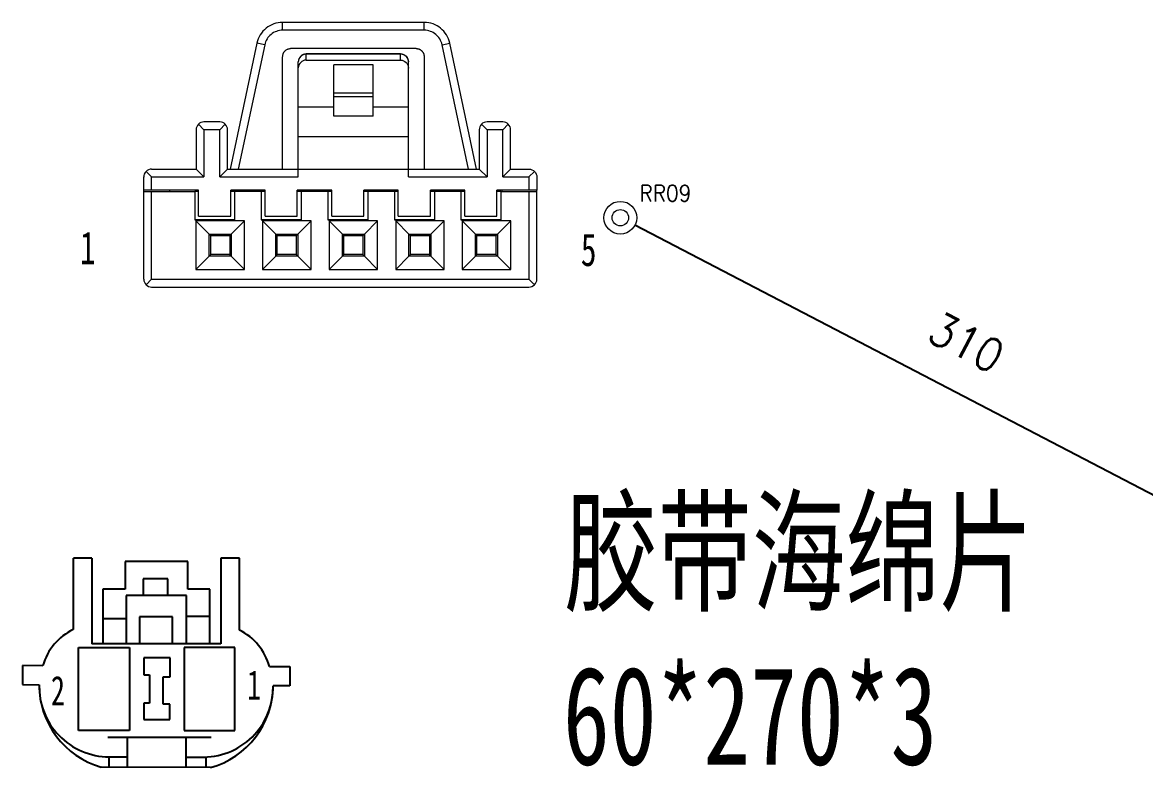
# Model space of a CAD drawing. Header units: inches. Extents: x 47316 to 59086, y 3141 to 11743.
# Drawn here: x 58078.7 to 58250, y 7344.4 to 7458.2 of the extents above; entities that cross this region are included whole.
import ezdxf

# ---------------------------------------------------------------- set-up
doc = ezdxf.new("R2010")
doc.units = ezdxf.units.IN
doc.header["$MEASUREMENT"] = 0
doc.layers.add('Beschreibungen', color=7, linetype='Continuous', lineweight=25)
doc.styles.add('MtX_FangSong_GB2312', font='')
doc.styles.add('MtX_SimSun', font='')
doc.styles.get("Standard").update_dxf_attribs({"font": ''})
doc.styles.get('MtX_FangSong_GB2312').set_extended_font_data('FangSong_GB2312')
doc.styles.get('MtX_SimSun').set_extended_font_data('SimSun')
doc.styles.get('Standard').set_extended_font_data('SimSun')
doc.linetypes.add('_VH_FOAM_COVERING_2', pattern='A,0.0001,[31,VeSys.shx,S=0.1,R=0,X=0,Y=0],-0.4,[31,VeSys.shx,S=0.1,R=180,X=0,Y=0],-0.0001', length=0.4002)

msp = doc.modelspace()

# ---------------------------------------------------------------- linework, layer by layer
at = {"color": 0, "lineweight": 0}
for p, q in [((58115.93, 7457.29), (58115.68, 7457.07)), ((58116.19, 7457.49), (58115.93, 7457.29)), ((58116.48, 7457.67), (58116.19, 7457.49)), ((58116.78, 7457.82), (58116.48, 7457.67)), ((58117.09, 7457.95), (58116.78, 7457.82)), ((58117.41, 7458.05), (58117.09, 7457.95)), ((58117.75, 7458.13), (58117.41, 7458.05)), ((58118.09, 7458.17), (58117.75, 7458.13)), ((58118.44, 7458.19), (58118.09, 7458.17)), ((58118.44, 7456.99), (58118.44, 7458.19)), ((58140.04, 7458.19), (58118.44, 7458.19)), ((58140.04, 7456.99), (58140.04, 7458.19)), ((58140.39, 7458.17), (58140.04, 7458.19)), ((58140.74, 7458.13), (58140.39, 7458.17)), ((58141.07, 7458.05), (58140.74, 7458.13)), ((58141.4, 7457.95), (58141.07, 7458.05)), ((58141.71, 7457.82), (58141.4, 7457.95)), ((58142.01, 7457.67), (58141.71, 7457.82)), ((58142.29, 7457.49), (58142.01, 7457.67)), ((58142.56, 7457.29), (58142.29, 7457.49)), ((58142.81, 7457.07), (58142.56, 7457.29)), ((58114.73, 7455.68), (58114.62, 7455.36)), ((58114.88, 7456), (58114.73, 7455.68)), ((58115.04, 7456.29), (58114.88, 7456)), ((58115.23, 7456.57), (58115.04, 7456.29)), ((58115.44, 7456.83), (58115.23, 7456.57)), ((58115.68, 7457.07), (58115.44, 7456.83)), ((58115.95, 7455.45), (58115.85, 7455.23)), ((58116.06, 7455.66), (58115.95, 7455.45)), ((58116.2, 7455.86), (58116.06, 7455.66)), ((58116.34, 7456.04), (58116.2, 7455.86)), ((58116.51, 7456.21), (58116.34, 7456.04)), ((58116.68, 7456.36), (58116.51, 7456.21)), ((58116.87, 7456.5), (58116.68, 7456.36)), ((58117.07, 7456.63), (58116.87, 7456.5)), ((58117.28, 7456.73), (58117.07, 7456.63)), ((58117.5, 7456.82), (58117.28, 7456.73)), ((58117.72, 7456.89), (58117.5, 7456.82)), ((58117.96, 7456.94), (58117.72, 7456.89)), ((58118.2, 7456.98), (58117.96, 7456.94)), ((58118.44, 7456.99), (58118.2, 7456.98)), ((58140.04, 7456.99), (58118.44, 7456.99)), ((58140.29, 7456.98), (58140.04, 7456.99)), ((58140.53, 7456.94), (58140.29, 7456.98)), ((58140.76, 7456.89), (58140.53, 7456.94)), ((58140.99, 7456.82), (58140.76, 7456.89)), ((58141.21, 7456.73), (58140.99, 7456.82)), ((58141.42, 7456.63), (58141.21, 7456.73)), ((58141.62, 7456.5), (58141.42, 7456.63)), ((58141.81, 7456.36), (58141.62, 7456.5)), ((58141.98, 7456.21), (58141.81, 7456.36)), ((58142.14, 7456.04), (58141.98, 7456.21)), ((58142.29, 7455.86), (58142.14, 7456.04)), ((58142.42, 7455.66), (58142.29, 7455.86)), ((58142.54, 7455.45), (58142.42, 7455.66)), ((58142.64, 7455.23), (58142.54, 7455.45)), ((58143.04, 7456.83), (58142.81, 7457.07)), ((58143.25, 7456.57), (58143.04, 7456.83)), ((58143.44, 7456.29), (58143.25, 7456.57)), ((58143.61, 7456), (58143.44, 7456.29)), ((58143.75, 7455.68), (58143.61, 7456)), ((58143.87, 7455.36), (58143.75, 7455.68)), ((58114.53, 7455.02), (58110.44, 7435.79)), ((58115.71, 7454.77), (58111.67, 7435.79)), ((58114.62, 7455.36), (58114.53, 7455.02)), ((58115.71, 7454.77), (58114.53, 7455.02)), ((58115.77, 7455.01), (58115.71, 7454.77)), ((58115.85, 7455.23), (58115.77, 7455.01)), ((58118.65, 7453.65), (58118.69, 7453.7)), ((58118.69, 7453.7), (58118.73, 7453.75)), ((58118.73, 7453.75), (58118.77, 7453.8)), ((58118.77, 7453.8), (58118.81, 7453.84)), ((58118.81, 7453.84), (58118.85, 7453.88)), ((58118.85, 7453.88), (58118.9, 7453.92)), ((58118.9, 7453.92), (58118.95, 7453.96)), ((58118.95, 7453.96), (58119, 7454)), ((58119, 7454), (58119.06, 7454.03)), ((58119.06, 7454.03), (58119.11, 7454.06)), ((58119.11, 7454.06), (58119.17, 7454.08)), ((58119.17, 7454.08), (58119.22, 7454.11)), ((58119.22, 7454.11), (58119.28, 7454.13)), ((58119.28, 7454.13), (58119.34, 7454.15)), ((58119.34, 7454.15), (58119.4, 7454.16)), ((58119.4, 7454.16), (58119.46, 7454.17)), ((58119.46, 7454.17), (58119.52, 7454.18)), ((58119.52, 7454.18), (58119.58, 7454.18)), ((58119.58, 7454.18), (58119.64, 7454.19)), ((58138.84, 7454.19), (58119.64, 7454.19)), ((58138.84, 7454.19), (58138.9, 7454.18)), ((58138.9, 7454.18), (58138.97, 7454.18)), ((58138.97, 7454.18), (58139.03, 7454.17)), ((58139.03, 7454.17), (58139.09, 7454.16)), ((58139.09, 7454.16), (58139.15, 7454.15)), ((58139.15, 7454.15), (58139.21, 7454.13)), ((58139.21, 7454.13), (58139.27, 7454.11)), ((58139.27, 7454.11), (58139.32, 7454.08)), ((58139.32, 7454.08), (58139.38, 7454.06)), ((58139.38, 7454.06), (58139.43, 7454.03)), ((58139.43, 7454.03), (58139.49, 7454)), ((58139.49, 7454), (58139.54, 7453.96)), ((58139.54, 7453.96), (58139.58, 7453.92)), ((58139.58, 7453.92), (58139.63, 7453.88)), ((58139.63, 7453.88), (58139.67, 7453.84)), ((58139.67, 7453.84), (58139.72, 7453.8)), ((58139.72, 7453.8), (58139.76, 7453.75)), ((58139.76, 7453.75), (58139.8, 7453.7)), ((58139.8, 7453.7), (58139.83, 7453.65)), ((58142.72, 7455.01), (58142.64, 7455.23)), ((58142.78, 7454.77), (58142.72, 7455.01)), ((58142.78, 7454.77), (58143.96, 7455.02)), ((58146.81, 7435.79), (58142.78, 7454.77)), ((58143.96, 7455.02), (58143.87, 7455.36)), ((58148.04, 7435.79), (58143.96, 7455.02)), ((58118.44, 7452.95), (58118.45, 7453.02)), ((58118.44, 7435.79), (58118.44, 7452.95)), ((58118.45, 7453.08), (58118.46, 7453.14)), ((58118.45, 7453.02), (58118.45, 7453.08)), ((58118.46, 7453.14), (58118.47, 7453.2)), ((58118.47, 7453.2), (58118.48, 7453.26)), ((58118.48, 7453.26), (58118.5, 7453.32)), ((58118.5, 7453.32), (58118.52, 7453.38)), ((58118.52, 7453.38), (58118.54, 7453.44)), ((58118.54, 7453.44), (58118.56, 7453.49)), ((58118.56, 7453.49), (58118.59, 7453.55)), ((58118.59, 7453.55), (58118.62, 7453.6)), ((58118.62, 7453.6), (58118.65, 7453.65)), ((58120.87, 7452.41), (58120.84, 7452.17)), ((58120.85, 7452.29), (58120.84, 7452.23)), ((58120.84, 7452.23), (58120.84, 7452.17)), ((58120.84, 7434.59), (58120.84, 7452.17)), ((58120.86, 7452.35), (58120.85, 7452.29)), ((58120.87, 7452.41), (58120.86, 7452.35)), ((58120.94, 7452.64), (58120.87, 7452.41)), ((58120.88, 7452.47), (58120.87, 7452.41)), ((58120.9, 7452.53), (58120.88, 7452.47)), ((58120.92, 7452.58), (58120.9, 7452.53)), ((58120.94, 7452.64), (58120.92, 7452.58)), ((58121.05, 7452.84), (58120.94, 7452.64)), ((58120.97, 7452.69), (58120.94, 7452.64)), ((58121, 7452.74), (58120.97, 7452.69)), ((58121.03, 7452.8), (58121, 7452.74)), ((58121.06, 7452.84), (58121.03, 7452.8)), ((58121.2, 7453.02), (58121.05, 7452.84)), ((58121.2, 7452.08), (58121.05, 7451.9)), ((58121.1, 7452.89), (58121.06, 7452.84)), ((58121.14, 7452.94), (58121.1, 7452.89)), ((58121.18, 7452.98), (58121.14, 7452.94)), ((58121.22, 7453.02), (58121.18, 7452.98)), ((58121.37, 7453.17), (58121.2, 7453.02)), ((58121.37, 7452.22), (58121.2, 7452.08)), ((58121.27, 7453.06), (58121.22, 7453.02)), ((58121.32, 7453.1), (58121.27, 7453.06)), ((58121.36, 7453.13), (58121.32, 7453.1)), ((58121.41, 7453.17), (58121.36, 7453.13)), ((58121.58, 7453.28), (58121.37, 7453.17)), ((58121.58, 7452.33), (58121.37, 7452.22)), ((58121.47, 7453.2), (58121.41, 7453.17)), ((58121.52, 7453.22), (58121.47, 7453.2)), ((58121.58, 7453.25), (58121.52, 7453.22)), ((58121.8, 7453.35), (58121.58, 7453.28)), ((58121.63, 7453.27), (58121.58, 7453.25)), ((58121.8, 7452.4), (58121.58, 7452.33)), ((58121.69, 7453.29), (58121.63, 7453.27)), ((58121.74, 7453.3), (58121.69, 7453.29)), ((58121.8, 7453.32), (58121.74, 7453.3)), ((58122.04, 7453.37), (58121.8, 7453.35)), ((58121.86, 7453.33), (58121.8, 7453.32)), ((58122.04, 7452.43), (58121.8, 7452.4)), ((58121.92, 7453.33), (58121.86, 7453.33)), ((58121.98, 7453.34), (58121.92, 7453.33)), ((58122.04, 7453.34), (58121.98, 7453.34)), ((58122.04, 7452.43), (58122.04, 7453.37)), ((58136.44, 7453.37), (58122.04, 7453.37)), ((58136.44, 7453.34), (58122.04, 7453.34)), ((58122.04, 7452.43), (58136.44, 7452.43)), ((58136.44, 7452.43), (58136.44, 7453.37)), ((58136.44, 7453.37), (58136.68, 7453.35)), ((58136.5, 7453.34), (58136.44, 7453.34)), ((58136.44, 7452.43), (58136.68, 7452.4)), ((58136.56, 7453.33), (58136.5, 7453.34)), ((58136.62, 7453.33), (58136.56, 7453.33)), ((58136.68, 7453.32), (58136.62, 7453.33)), ((58136.68, 7453.35), (58136.9, 7453.28)), ((58136.74, 7453.3), (58136.68, 7453.32)), ((58136.68, 7452.4), (58136.9, 7452.34)), ((58136.8, 7453.29), (58136.74, 7453.3)), ((58136.85, 7453.27), (58136.8, 7453.29)), ((58136.91, 7453.25), (58136.85, 7453.27)), ((58136.9, 7453.28), (58137.11, 7453.17)), ((58136.9, 7452.34), (58137.11, 7452.23)), ((58136.96, 7453.22), (58136.91, 7453.25)), ((58137.02, 7453.2), (58136.96, 7453.22)), ((58137.07, 7453.17), (58137.02, 7453.2)), ((58137.12, 7453.13), (58137.07, 7453.17)), ((58137.11, 7453.17), (58137.29, 7453.02)), ((58137.11, 7452.23), (58137.29, 7452.07)), ((58137.17, 7453.1), (58137.12, 7453.13)), ((58137.22, 7453.06), (58137.17, 7453.1)), ((58137.26, 7453.02), (58137.22, 7453.06)), ((58137.31, 7452.98), (58137.26, 7453.02)), ((58137.29, 7453.02), (58137.44, 7452.84)), ((58137.29, 7452.07), (58137.44, 7451.89)), ((58137.35, 7452.94), (58137.31, 7452.98)), ((58137.39, 7452.89), (58137.35, 7452.94)), ((58137.42, 7452.84), (58137.39, 7452.89)), ((58137.46, 7452.8), (58137.42, 7452.84)), ((58137.44, 7452.84), (58137.55, 7452.63)), ((58137.49, 7452.74), (58137.46, 7452.8)), ((58137.52, 7452.69), (58137.49, 7452.74)), ((58137.54, 7452.64), (58137.52, 7452.69)), ((58137.57, 7452.58), (58137.54, 7452.64)), ((58137.55, 7452.63), (58137.62, 7452.41)), ((58137.59, 7452.53), (58137.57, 7452.58)), ((58137.6, 7452.47), (58137.59, 7452.53)), ((58137.62, 7452.41), (58137.6, 7452.47)), ((58137.62, 7452.41), (58137.64, 7452.17)), ((58137.63, 7452.35), (58137.62, 7452.41)), ((58137.64, 7452.29), (58137.63, 7452.35)), ((58137.64, 7452.23), (58137.64, 7452.29)), ((58137.64, 7452.17), (58137.64, 7452.23)), ((58137.64, 7434.59), (58137.64, 7452.17)), ((58139.83, 7453.65), (58139.87, 7453.6)), ((58139.87, 7453.6), (58139.89, 7453.55)), ((58139.89, 7453.55), (58139.92, 7453.49)), ((58139.92, 7453.49), (58139.95, 7453.44)), ((58139.95, 7453.44), (58139.97, 7453.38)), ((58139.97, 7453.38), (58139.99, 7453.32)), ((58139.99, 7453.32), (58140, 7453.26)), ((58140, 7453.26), (58140.02, 7453.2)), ((58140.02, 7453.2), (58140.03, 7453.14)), ((58140.03, 7453.14), (58140.04, 7453.08)), ((58140.04, 7453.08), (58140.04, 7453.02)), ((58140.04, 7453.02), (58140.04, 7452.95)), ((58140.04, 7452.95), (58140.04, 7435.79)), ((58120.87, 7451.47), (58120.84, 7451.23)), ((58120.94, 7451.7), (58120.87, 7451.47)), ((58121.05, 7451.9), (58120.94, 7451.7)), ((58126.24, 7443.88), (58126.24, 7451.72)), ((58132.24, 7451.72), (58126.24, 7451.72)), ((58132.24, 7443.88), (58132.24, 7451.72)), ((58137.44, 7451.89), (58137.55, 7451.68)), ((58137.55, 7451.68), (58137.62, 7451.46)), ((58137.62, 7451.46), (58137.64, 7451.22)), ((58132.24, 7447.39), (58126.24, 7447.39)), ((58126.24, 7445.26), (58120.84, 7445.26)), ((58132.24, 7446.84), (58126.24, 7446.84)), ((58137.64, 7445.26), (58132.24, 7445.26)), ((58132.24, 7443.88), (58126.24, 7443.88)), ((58105.27, 7442.03), (58105.24, 7441.79)), ((58105.24, 7441.79), (58105.24, 7435.79)), ((58105.34, 7442.26), (58105.27, 7442.03)), ((58105.45, 7442.46), (58105.34, 7442.26)), ((58105.6, 7442.64), (58105.45, 7442.46)), ((58105.59, 7442.64), (58106.44, 7441.79)), ((58105.77, 7442.78), (58105.6, 7442.64)), ((58105.98, 7442.89), (58105.77, 7442.78)), ((58106.2, 7442.96), (58105.98, 7442.89)), ((58106.44, 7442.99), (58106.2, 7442.96)), ((58108.84, 7442.99), (58106.44, 7442.99)), ((58106.44, 7441.79), (58106.44, 7434.59)), ((58108.84, 7441.79), (58106.44, 7441.79)), ((58109.09, 7442.96), (58108.84, 7442.99)), ((58109.69, 7442.64), (58108.84, 7441.79)), ((58108.84, 7434.59), (58108.84, 7441.79)), ((58109.31, 7442.89), (58109.09, 7442.96)), ((58109.51, 7442.78), (58109.31, 7442.89)), ((58109.69, 7442.64), (58109.51, 7442.78)), ((58109.84, 7442.46), (58109.69, 7442.64)), ((58109.95, 7442.26), (58109.84, 7442.46)), ((58110.02, 7442.03), (58109.95, 7442.26)), ((58110.04, 7441.79), (58110.02, 7442.03)), ((58110.04, 7435.79), (58110.04, 7441.79)), ((58148.47, 7442.03), (58148.44, 7441.79)), ((58148.44, 7441.79), (58148.44, 7435.79)), ((58148.54, 7442.26), (58148.47, 7442.03)), ((58148.65, 7442.46), (58148.54, 7442.26)), ((58148.8, 7442.64), (58148.65, 7442.46)), ((58148.97, 7442.78), (58148.8, 7442.64)), ((58148.8, 7442.64), (58149.64, 7441.79)), ((58149.18, 7442.89), (58148.97, 7442.78)), ((58149.4, 7442.96), (58149.18, 7442.89)), ((58149.64, 7442.99), (58149.4, 7442.96)), ((58152.04, 7442.99), (58149.64, 7442.99)), ((58152.04, 7441.79), (58149.64, 7441.79)), ((58149.64, 7441.79), (58149.64, 7434.59)), ((58152.29, 7442.96), (58152.04, 7442.99)), ((58152.89, 7442.64), (58152.04, 7441.79)), ((58152.04, 7434.59), (58152.04, 7441.79)), ((58152.51, 7442.89), (58152.29, 7442.96)), ((58152.71, 7442.78), (58152.51, 7442.89)), ((58152.89, 7442.64), (58152.71, 7442.78)), ((58153.04, 7442.46), (58152.89, 7442.64)), ((58153.15, 7442.26), (58153.04, 7442.46)), ((58153.22, 7442.03), (58153.15, 7442.26)), ((58153.24, 7441.79), (58153.22, 7442.03)), ((58153.24, 7435.79), (58153.24, 7441.79)), ((58137.64, 7440.71), (58120.84, 7440.71)), ((58097.33, 7435.04), (58097.27, 7434.82)), ((58097.44, 7435.25), (58097.33, 7435.04)), ((58097.59, 7435.44), (58097.44, 7435.25)), ((58097.78, 7435.59), (58097.59, 7435.44)), ((58098.44, 7434.59), (58097.59, 7435.44)), ((58097.98, 7435.7), (58097.78, 7435.59)), ((58098.21, 7435.77), (58097.98, 7435.7)), ((58098.44, 7435.79), (58098.21, 7435.77)), ((58098.44, 7435.79), (58105.24, 7435.79)), ((58105.24, 7435.79), (58106.44, 7434.59)), ((58108.84, 7434.59), (58110.04, 7435.79)), ((58110.04, 7435.79), (58120.84, 7435.79)), ((58120.84, 7435.79), (58137.64, 7435.79)), ((58137.64, 7435.79), (58148.44, 7435.79)), ((58148.44, 7435.79), (58149.64, 7434.59)), ((58152.04, 7434.59), (58153.24, 7435.79)), ((58153.24, 7435.79), (58156.04, 7435.79)), ((58156.04, 7435.79), (58156.28, 7435.77)), ((58156.04, 7434.59), (58156.89, 7435.44)), ((58156.28, 7435.77), (58156.5, 7435.7)), ((58156.5, 7435.7), (58156.71, 7435.59)), ((58156.71, 7435.59), (58156.89, 7435.44)), ((58156.89, 7435.44), (58157.04, 7435.25)), ((58157.04, 7435.25), (58157.15, 7435.04)), ((58157.15, 7435.04), (58157.22, 7434.82)), ((58097.27, 7434.82), (58097.24, 7434.58)), ((58097.24, 7432.59), (58097.24, 7434.59)), ((58098.44, 7432.59), (58098.44, 7434.59)), ((58098.44, 7434.59), (58106.44, 7434.59)), ((58108.84, 7434.59), (58120.84, 7434.59)), ((58137.64, 7434.59), (58149.64, 7434.59)), ((58152.04, 7434.59), (58156.04, 7434.59)), ((58156.04, 7434.59), (58156.04, 7432.59)), ((58157.22, 7434.82), (58157.24, 7434.58)), ((58157.24, 7434.59), (58157.24, 7432.59)), ((58097.24, 7418.98), (58097.24, 7432.59)), ((58105.62, 7432.59), (58097.24, 7432.59)), ((58097.24, 7432.38), (58105.02, 7432.38)), ((58098.44, 7418.98), (58098.44, 7432.38)), ((58101.24, 7432.38), (58101.24, 7432.59)), ((58105.02, 7432.38), (58105.02, 7428.04)), ((58105.62, 7432.38), (58105.02, 7432.38)), ((58105.62, 7428.59), (58105.62, 7432.59)), ((58110.52, 7428.59), (58110.52, 7432.59)), ((58115.78, 7432.59), (58110.52, 7432.59)), ((58115.78, 7432.38), (58110.52, 7432.38)), ((58111.12, 7432.38), (58111.12, 7428.04)), ((58111.32, 7432.38), (58111.32, 7432.59)), ((58115.18, 7432.38), (58115.18, 7428.04)), ((58115.78, 7428.59), (58115.78, 7432.59)), ((58120.68, 7428.59), (58120.68, 7432.59)), ((58125.94, 7432.59), (58120.68, 7432.59)), ((58125.94, 7432.38), (58120.68, 7432.38)), ((58121.28, 7432.38), (58121.28, 7428.04)), ((58125.34, 7432.38), (58125.34, 7428.04)), ((58125.94, 7428.59), (58125.94, 7432.59)), ((58136.1, 7432.59), (58130.84, 7432.59)), ((58130.84, 7428.59), (58130.84, 7432.59)), ((58136.1, 7432.38), (58130.84, 7432.38)), ((58131.44, 7432.38), (58131.44, 7428.04)), ((58135.5, 7432.38), (58135.5, 7428.04)), ((58136.1, 7428.59), (58136.1, 7432.59)), ((58146.26, 7432.59), (58141, 7432.59)), ((58141, 7428.59), (58141, 7432.59)), ((58146.26, 7432.38), (58141, 7432.38)), ((58141.6, 7432.38), (58141.6, 7428.04)), ((58145.66, 7432.38), (58145.66, 7428.04)), ((58146.26, 7428.59), (58146.26, 7432.59)), ((58157.24, 7432.59), (58151.16, 7432.59)), ((58151.16, 7428.59), (58151.16, 7432.59)), ((58151.76, 7432.38), (58151.16, 7432.38)), ((58151.76, 7432.38), (58157.24, 7432.38)), ((58151.76, 7432.38), (58151.76, 7428.04)), ((58151.96, 7432.38), (58151.96, 7432.59)), ((58156.04, 7432.38), (58156.04, 7418.98)), ((58157.24, 7418.98), (58157.24, 7432.59)), ((58105.02, 7428.08), (58111.12, 7428.08)), ((58105.02, 7428.04), (58111.12, 7428.04)), ((58105.62, 7428.59), (58110.52, 7428.59)), ((58115.18, 7428.08), (58121.28, 7428.08)), ((58115.18, 7428.04), (58121.28, 7428.04)), ((58115.78, 7428.59), (58120.68, 7428.59)), ((58125.34, 7428.08), (58131.44, 7428.08)), ((58125.34, 7428.04), (58131.44, 7428.04)), ((58125.94, 7428.59), (58130.84, 7428.59)), ((58135.5, 7428.08), (58141.6, 7428.08)), ((58135.5, 7428.04), (58141.6, 7428.04)), ((58136.1, 7428.59), (58141, 7428.59)), ((58145.66, 7428.08), (58151.76, 7428.08)), ((58145.66, 7428.04), (58151.76, 7428.04)), ((58146.26, 7428.59), (58151.16, 7428.59)), ((58105.22, 7427.88), (58105.22, 7420.48)), ((58107.24, 7425.86), (58105.22, 7427.88)), ((58112.62, 7427.88), (58105.22, 7427.88)), ((58110.6, 7425.86), (58112.62, 7427.88)), ((58112.62, 7420.48), (58112.62, 7427.88)), ((58117.4, 7425.86), (58115.38, 7427.88)), ((58115.38, 7427.88), (58115.38, 7420.48)), ((58122.78, 7427.88), (58115.38, 7427.88)), ((58120.76, 7425.86), (58122.78, 7427.88)), ((58122.78, 7420.48), (58122.78, 7427.88)), ((58132.94, 7427.88), (58125.54, 7427.88)), ((58127.56, 7425.86), (58125.54, 7427.88)), ((58125.54, 7427.88), (58125.54, 7420.48)), ((58130.92, 7425.86), (58132.94, 7427.88)), ((58132.94, 7420.48), (58132.94, 7427.88)), ((58143.1, 7427.88), (58135.7, 7427.88)), ((58137.72, 7425.86), (58135.7, 7427.88)), ((58135.7, 7427.88), (58135.7, 7420.48)), ((58141.08, 7425.86), (58143.1, 7427.88)), ((58143.1, 7420.48), (58143.1, 7427.88)), ((58153.26, 7427.88), (58145.86, 7427.88)), ((58147.88, 7425.86), (58145.86, 7427.88)), ((58145.86, 7427.88), (58145.86, 7420.48)), ((58151.24, 7425.86), (58153.26, 7427.88)), ((58153.26, 7420.48), (58153.26, 7427.88)), ((58107.24, 7422.51), (58107.24, 7425.86)), ((58107.24, 7425.86), (58110.6, 7425.86)), ((58107.24, 7425.86), (58107.32, 7425.79)), ((58107.32, 7425.79), (58107.4, 7425.71)), ((58107.4, 7425.71), (58107.47, 7425.63)), ((58107.47, 7422.73), (58107.47, 7425.63)), ((58107.47, 7425.63), (58110.37, 7425.63)), ((58110.45, 7425.71), (58110.37, 7425.63)), ((58110.37, 7425.63), (58110.37, 7422.73)), ((58110.53, 7425.79), (58110.45, 7425.71)), ((58110.6, 7425.86), (58110.53, 7425.79)), ((58110.6, 7425.86), (58110.6, 7422.51)), ((58117.4, 7425.86), (58120.76, 7425.86)), ((58117.4, 7422.51), (58117.4, 7425.86)), ((58117.4, 7425.86), (58117.48, 7425.79)), ((58117.48, 7425.79), (58117.56, 7425.71)), ((58117.56, 7425.71), (58117.63, 7425.63)), ((58117.63, 7425.63), (58120.53, 7425.63)), ((58117.63, 7422.73), (58117.63, 7425.63)), ((58120.61, 7425.71), (58120.53, 7425.63)), ((58120.53, 7425.63), (58120.53, 7422.73)), ((58120.69, 7425.79), (58120.61, 7425.71)), ((58120.76, 7425.86), (58120.69, 7425.79)), ((58120.76, 7425.86), (58120.76, 7422.51)), ((58127.56, 7425.86), (58130.92, 7425.86)), ((58127.56, 7422.51), (58127.56, 7425.86)), ((58127.56, 7425.86), (58127.64, 7425.79)), ((58127.64, 7425.79), (58127.72, 7425.71)), ((58127.72, 7425.71), (58127.79, 7425.63)), ((58127.79, 7425.63), (58130.69, 7425.63)), ((58127.79, 7422.73), (58127.79, 7425.63)), ((58130.77, 7425.71), (58130.69, 7425.63)), ((58130.69, 7425.63), (58130.69, 7422.73)), ((58130.85, 7425.79), (58130.77, 7425.71)), ((58130.92, 7425.86), (58130.85, 7425.79)), ((58130.92, 7425.86), (58130.92, 7422.51)), ((58137.72, 7425.86), (58141.08, 7425.86)), ((58137.72, 7422.51), (58137.72, 7425.86)), ((58137.72, 7425.86), (58137.8, 7425.79)), ((58137.8, 7425.79), (58137.88, 7425.71)), ((58137.88, 7425.71), (58137.95, 7425.63)), ((58137.95, 7425.63), (58140.85, 7425.63)), ((58137.95, 7422.73), (58137.95, 7425.63)), ((58140.93, 7425.71), (58140.85, 7425.63)), ((58140.85, 7425.63), (58140.85, 7422.73)), ((58141.01, 7425.79), (58140.93, 7425.71)), ((58141.08, 7425.86), (58141.01, 7425.79)), ((58141.08, 7425.86), (58141.08, 7422.51)), ((58147.88, 7425.86), (58151.24, 7425.86)), ((58147.88, 7422.51), (58147.88, 7425.86)), ((58147.88, 7425.86), (58147.96, 7425.79)), ((58147.96, 7425.79), (58148.04, 7425.71)), ((58148.04, 7425.71), (58148.11, 7425.63)), ((58148.11, 7425.63), (58151.01, 7425.63)), ((58148.11, 7422.73), (58148.11, 7425.63)), ((58151.09, 7425.71), (58151.01, 7425.63)), ((58151.01, 7425.63), (58151.01, 7422.73)), ((58151.17, 7425.79), (58151.09, 7425.71)), ((58151.24, 7425.86), (58151.17, 7425.79)), ((58151.24, 7425.86), (58151.24, 7422.51)), ((58107.24, 7422.51), (58105.22, 7420.48)), ((58107.24, 7422.51), (58107.32, 7422.58)), ((58110.6, 7422.51), (58107.24, 7422.51)), ((58107.32, 7422.58), (58107.4, 7422.66)), ((58107.4, 7422.66), (58107.47, 7422.73)), ((58110.37, 7422.73), (58107.47, 7422.73)), ((58110.45, 7422.66), (58110.37, 7422.73)), ((58110.53, 7422.58), (58110.45, 7422.66)), ((58110.6, 7422.51), (58110.53, 7422.58)), ((58110.6, 7422.51), (58112.62, 7420.48)), ((58117.4, 7422.51), (58115.38, 7420.48)), ((58117.4, 7422.51), (58117.48, 7422.58)), ((58120.76, 7422.51), (58117.4, 7422.51)), ((58117.48, 7422.58), (58117.56, 7422.66)), ((58117.56, 7422.66), (58117.63, 7422.73)), ((58120.53, 7422.73), (58117.63, 7422.73)), ((58120.61, 7422.66), (58120.53, 7422.73)), ((58120.69, 7422.58), (58120.61, 7422.66)), ((58120.76, 7422.51), (58120.69, 7422.58)), ((58120.76, 7422.51), (58122.78, 7420.48)), ((58127.56, 7422.51), (58125.54, 7420.48)), ((58127.56, 7422.51), (58127.64, 7422.58)), ((58130.92, 7422.51), (58127.56, 7422.51)), ((58127.64, 7422.58), (58127.72, 7422.66)), ((58127.72, 7422.66), (58127.79, 7422.73)), ((58130.69, 7422.73), (58127.79, 7422.73)), ((58130.77, 7422.66), (58130.69, 7422.73)), ((58130.85, 7422.58), (58130.77, 7422.66)), ((58130.92, 7422.51), (58130.85, 7422.58)), ((58130.92, 7422.51), (58132.94, 7420.48)), ((58137.72, 7422.51), (58135.7, 7420.48)), ((58137.72, 7422.51), (58137.8, 7422.58)), ((58141.08, 7422.51), (58137.72, 7422.51)), ((58137.8, 7422.58), (58137.88, 7422.66)), ((58137.88, 7422.66), (58137.95, 7422.73)), ((58140.85, 7422.73), (58137.95, 7422.73)), ((58140.93, 7422.66), (58140.85, 7422.73)), ((58141.01, 7422.58), (58140.93, 7422.66)), ((58141.08, 7422.51), (58141.01, 7422.58)), ((58141.08, 7422.51), (58143.1, 7420.48)), ((58147.88, 7422.51), (58145.86, 7420.48)), ((58147.88, 7422.51), (58147.96, 7422.58)), ((58151.24, 7422.51), (58147.88, 7422.51)), ((58147.96, 7422.58), (58148.04, 7422.66)), ((58148.04, 7422.66), (58148.11, 7422.73)), ((58151.01, 7422.73), (58148.11, 7422.73)), ((58151.09, 7422.66), (58151.01, 7422.73)), ((58151.17, 7422.58), (58151.09, 7422.66)), ((58151.24, 7422.51), (58151.17, 7422.58)), ((58151.24, 7422.51), (58153.26, 7420.48)), ((58105.22, 7420.48), (58112.62, 7420.48)), ((58115.38, 7420.48), (58122.78, 7420.48)), ((58125.54, 7420.48), (58132.94, 7420.48)), ((58135.7, 7420.48), (58143.1, 7420.48)), ((58145.86, 7420.48), (58153.26, 7420.48)), ((58097.24, 7418.98), (58097.27, 7418.74)), ((58097.27, 7418.74), (58097.34, 7418.52)), ((58097.34, 7418.52), (58097.45, 7418.31)), ((58097.45, 7418.31), (58097.59, 7418.13)), ((58098.44, 7418.98), (58097.59, 7418.13)), ((58097.59, 7418.13), (58097.77, 7417.99)), ((58097.77, 7417.99), (58097.98, 7417.88)), ((58097.98, 7417.88), (58098.2, 7417.81)), ((58098.2, 7417.81), (58098.44, 7417.78)), ((58098.44, 7418.98), (58156.04, 7418.98)), ((58098.44, 7417.78), (58156.04, 7417.78)), ((58156.04, 7418.98), (58156.89, 7418.13)), ((58156.04, 7417.78), (58156.28, 7417.81)), ((58156.28, 7417.81), (58156.5, 7417.87)), ((58156.5, 7417.87), (58156.71, 7417.99)), ((58156.71, 7417.99), (58156.89, 7418.13)), ((58156.89, 7418.13), (58157.04, 7418.32)), ((58157.04, 7418.32), (58157.15, 7418.52)), ((58157.15, 7418.52), (58157.22, 7418.75)), ((58157.22, 7418.75), (58157.24, 7418.98))]:
    msp.add_line(p, q, dxfattribs=at)
at = {"color": 0}
for p, q in [((58086.5, 7365.49), (58086.5, 7376.36)), ((58089.3, 7376.36), (58086.5, 7376.36)), ((58089.3, 7376.36), (58089.3, 7363.28)), ((58103.99, 7375.86), (58094.43, 7375.86)), ((58094.43, 7375.86), (58094.43, 7371.63)), ((58103.99, 7371.63), (58103.99, 7375.86)), ((58111.84, 7376.36), (58109.02, 7376.36)), ((58109.02, 7376.36), (58109.02, 7363.28)), ((58111.84, 7365.39), (58111.84, 7376.36)), ((58100.92, 7373.23), (58097.17, 7373.23)), ((58097.17, 7373.23), (58097.17, 7370.66)), ((58100.92, 7370.66), (58100.92, 7373.23)), ((58094.43, 7371.63), (58091.01, 7371.63)), ((58091.01, 7371.63), (58091.01, 7363.28)), ((58107.31, 7371.63), (58103.99, 7371.63)), ((58107.31, 7363.28), (58107.31, 7371.63)), ((58103.76, 7370.66), (58094.56, 7370.66)), ((58094.56, 7370.66), (58094.56, 7363.28)), ((58103.76, 7363.28), (58103.76, 7370.66)), ((58091.01, 7367.14), (58094.56, 7367.14)), ((58101.61, 7367.42), (58096.62, 7367.42)), ((58096.62, 7367.42), (58096.62, 7363.28)), ((58101.61, 7363.28), (58101.61, 7367.42)), ((58107.31, 7367.46), (58103.76, 7367.46)), ((58091.01, 7363.28), (58089.3, 7363.28)), ((58107.31, 7363.28), (58091.01, 7363.28)), ((58109.02, 7363.28), (58107.31, 7363.28)), ((58087.29, 7362.71), (58095.06, 7362.71)), ((58087.29, 7350.08), (58087.29, 7362.71)), ((58095.06, 7362.71), (58095.06, 7350.08)), ((58111.16, 7362.71), (58103.39, 7362.71)), ((58103.39, 7362.71), (58103.39, 7350.08)), ((58111.16, 7350.08), (58111.16, 7362.71)), ((58078.75, 7359.99), (58078.73, 7357.06)), ((58081.86, 7359.96), (58078.75, 7359.99)), ((58101.26, 7361.17), (58097.25, 7361.17)), ((58097.25, 7361.17), (58097.25, 7358.55)), ((58101.26, 7358.26), (58101.26, 7361.17)), ((58116.43, 7359.82), (58119.54, 7359.82)), ((58119.54, 7359.82), (58119.54, 7356.9)), ((58097.25, 7358.55), (58098.12, 7358.55)), ((58098.12, 7358.55), (58098.12, 7354.24)), ((58100.22, 7354.07), (58100.22, 7358.26)), ((58100.22, 7358.26), (58101.26, 7358.26)), ((58078.73, 7357.06), (58081.29, 7357.04)), ((58119.54, 7356.9), (58116.98, 7356.9)), ((58098.12, 7354.24), (58097.25, 7354.24)), ((58097.25, 7354.24), (58097.25, 7351.74)), ((58101.21, 7354.07), (58100.22, 7354.07)), ((58101.21, 7351.74), (58101.21, 7354.07)), ((58097.25, 7351.74), (58101.21, 7351.74)), ((58095.06, 7350.08), (58087.29, 7350.08)), ((58103.39, 7350.08), (58111.16, 7350.08)), ((58107.56, 7349.01), (58091.75, 7349.01)), ((58094.78, 7344.4), (58094.78, 7349.01)), ((58103.72, 7344.4), (58103.72, 7348.98)), ((58091.95, 7344.4), (58091.95, 7346.04)), ((58091.95, 7346.04), (58094.78, 7346.04)), ((58103.75, 7346.01), (58106.7, 7346.01)), ((58106.7, 7346.01), (58106.7, 7344.4)), ((58107.42, 7344.4), (58090.75, 7344.47))]:
    msp.add_line(p, q, dxfattribs=at)
at = {"color": 0, "linetype": '_VH_FOAM_COVERING_2', "ltscale": 5}
msp.add_polyline3d([(58278.76, 7371.71, 0), (58266.47, 7378.11, 0), (58172.2, 7427.21, 0)], dxfattribs=at)
at = {"color": 0, "linetype": 'Continuous', "lineweight": 15}
for radius in [2.5, 1.25]:
    msp.add_circle((58169.99, 7428.36), radius, dxfattribs=at)
at = {"color": 0}
for centre, radius, start, end in [((58090.29, 7357.61), 8.75, 115.702, 164.3929), ((58107.98, 7357.54), 8.75, 15.1488, 63.8396), ((58094.31, 7356.99), 13.02, 179.7782, 254.1375), ((58092.02, 7356.76), 10.73, 178.5185, 269.6336), ((58106.29, 7356.69), 10.69, 267.7965, 1.1011), ((58103.96, 7356.95), 13.02, 285.4041, 359.7634)]:
    msp.add_arc(centre, radius, start, end, dxfattribs=at)

# ---------------------------------------------------------------- texts
at = {"color": 0, "linetype": 'ByBlock', "lineweight": -3, "style": 'MtX_FangSong_GB2312', "width": 0.7}
for s, p in [('1', (58087.52, 7421.27)), ('5', (58163.96, 7420.99))]:
    msp.add_text(s, height=5, dxfattribs=at).set_placement(p)
at = {"color": 0, "lineweight": -2, "style": 'MtX_SimSun', "width": 0.7}
for s, p in [('胶带海绵片', (58161.4, 7369.84)), ('60*270*3', (58161.23, 7344.84))]:
    msp.add_text(s, height=15, dxfattribs=at).set_placement(p)
at = {"color": 21, "linetype": 'Continuous', "lineweight": 15, "insert": (58172.92, 7433.36), "char_height": 2.5, "width": 8.7857, "attachment_point": 1}
msp.add_mtext('\\Fromans.shx;\\W0.9000000000;\\T1.0000000000;\\o\\lRR09', dxfattribs=at)
at = {"color": 7, "linetype": '_VH_FOAM_COVERING_2', "lineweight": 18, "ltscale": 5, "insert": (58218.83, 7414.2), "char_height": 5, "width": 12.8571, "attachment_point": 1, "rotation": 332.4882}
msp.add_mtext('\\Fromans.shx;\\W0.9000000000;\\T1.0000000000;\\o\\l310', dxfattribs=at)
at = {"layer": 'Beschreibungen', "color": 0, "lineweight": -3, "style": 'MtX_SimSun', "width": 0.7}
for s, p in [('2', (58083.08, 7353.9)), ('1', (58113.02, 7354.77))]:
    msp.add_text(s, height=4.5, rotation=360, dxfattribs=at).set_placement(p)

doc.saveas('drawing.dxf')
